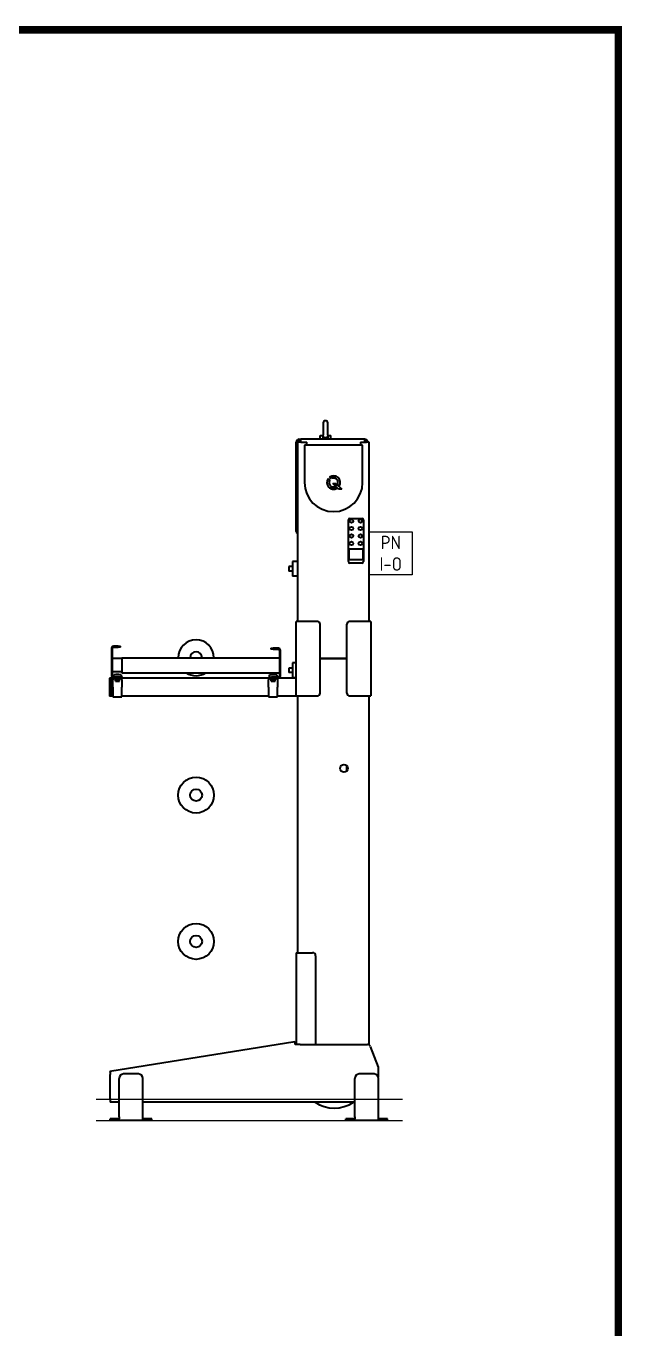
# Model space of a CAD drawing. Header units: millimetres. Extents: x -237058 to -184775, y -34272 to -10386.
# Drawn here: x -186773 to -184775, y -17614 to -13251 of the extents above; entities that cross this region are included whole.
import ezdxf
from ezdxf.enums import TextEntityAlignment as Align

# ---------------------------------------------------------------- set-up
doc = ezdxf.new("R2010")
doc.units = ezdxf.units.MM
doc.linetypes.add('CHAIN', pattern=[0.3543, 0.2362, -0.0295, 0.0591, -0.0295])
doc.linetypes.add('DOUBLE_DASH_CHAIN', pattern=[1.2403, 0.6614, -0.0827, 0.1654, -0.0827, 0.1654, -0.0827])
doc.layers.add('0_SA-Comp_Connections_And_Zooms', color=1, linetype='Continuous')
doc.layers.add('0_SA-Comp_Profinet', color=7, linetype='Continuous')
doc.layers.add('Visible (ISO)', color=7, linetype='Continuous', lineweight=35)
doc.layers.add('Work Plane (ISO)', color=4, linetype='DOUBLE_DASH_CHAIN', lineweight=25, true_color=0x00ffff)
doc.styles.get("Standard").update_dxf_attribs({"font": 'isocp.shx'})

# ---------------------------------------------------------------- blocks, each defined once
blk = doc.blocks.new('*U475')
at = {"ltscale": 0.5}
blk.add_lwpolyline([(-72, 72), (72, 72), (72, -72), (-72, -72)], close=True, dxfattribs=at)
at = {"char_height": 45, "width": 90.621, "attachment_point": 5}
for s, insert in [('PN', (0, 36)), ('I-O', (0, -36))]:
    blk.add_mtext(s, dxfattribs=dict(at, insert=insert))
at = {"lineweight": 30, "flags": 104}
for tag, p in [('FUNC_REF', (97, 36)), ('EPLAN_REF', (97, -36))]:
    blk.add_attdef(tag, text='', height=50, dxfattribs=at).set_placement(p, align=Align.MIDDLE_LEFT)

msp = doc.modelspace()

# ---------------------------------------------------------------- linework, layer by layer
at = {"layer": '0_SA-Comp_Connections_And_Zooms', "const_width": 25, "elevation": 2000}
msp.add_lwpolyline([(-202687.8, -13263.3), (-184787.8, -13263.3), (-184787.8, -22260.5), (-202687.8, -22260.5)], close=True, dxfattribs=at)
at = {"layer": 'Visible (ISO)'}
for p, q in [((-185777.3, -14579.5), (-185777.3, -14621.2)), ((-185761.4, -14621.2), (-185761.4, -14579.5)), ((-185867.4, -14941), (-185867.4, -14644.5)), ((-185862.4, -15244.5), (-185862.4, -14644.5)), ((-185852.4, -14644.5), (-185862.4, -14644.5)), ((-185857.4, -14634.5), (-185852.4, -14634.5)), ((-185852.4, -14639.5), (-185857.4, -14639.5)), ((-185638.4, -14634.5), (-185852.4, -14634.5)), ((-185852.4, -14644.5), (-185852.4, -14634.5)), ((-185852.4, -14644.5), (-185832.4, -14644.5)), ((-185839.9, -14654.5), (-185839.9, -14779.5)), ((-185644.9, -14654.5), (-185839.9, -14654.5)), ((-185832.4, -14654.5), (-185832.4, -14644.5)), ((-185786.9, -14622.5), (-185777.4, -14622.5)), ((-185786.9, -14634.5), (-185786.9, -14622.5)), ((-185777.4, -14634.5), (-185777.4, -14622.6)), ((-185761.4, -14622.5), (-185751.9, -14622.5)), ((-185761.4, -14622.6), (-185761.4, -14634.5)), ((-185751.9, -14634.5), (-185751.9, -14622.5)), ((-185652.4, -14644.5), (-185652.4, -14654.5)), ((-185652.4, -14644.5), (-185632.4, -14644.5)), ((-185644.9, -14779.5), (-185644.9, -14654.5)), ((-185638.4, -14634.5), (-185637.4, -14634.5)), ((-185638.4, -14634.5), (-185638.4, -14644.5)), ((-185637.4, -14639.5), (-185638.4, -14639.5)), ((-185622.4, -14644.5), (-185632.4, -14644.5)), ((-185622.4, -15244.5), (-185622.4, -14644.5)), ((-185760.7, -14766.5), (-185755.3, -14771.9)), ((-185750, -14766.6), (-185755.4, -14761.2)), ((-185744.9, -14782.3), (-185734.3, -14782.3)), ((-185725.2, -14802), (-185744.9, -14782.3)), ((-185734.3, -14782.3), (-185714.6, -14802)), ((-185723.2, -14791.3), (-185728.7, -14785.8)), ((-185736.2, -14793.2), (-185730.6, -14798.7)), ((-185714.6, -14802), (-185725.2, -14802)), ((-185692.4, -15044.5), (-185692.4, -14904.5)), ((-185687.4, -14899.5), (-185647.4, -14899.5)), ((-185642.4, -14904.5), (-185642.4, -15044.5)), ((-185867.4, -14943.5), (-185867.4, -14941)), ((-185867.4, -14941), (-185862.4, -14941)), ((-185691.3, -15001.1), (-185674.3, -15001.1)), ((-185691.3, -15001.1), (-185691.3, -15039)), ((-185674.3, -15001.1), (-185660.5, -15001.1)), ((-185660.5, -15001.1), (-185643.5, -15001.1)), ((-185643.5, -15039), (-185643.5, -15001.1)), ((-185879.9, -15043.7), (-185879.9, -15093.7)), ((-185862.4, -15043.7), (-185879.9, -15043.7)), ((-185674.3, -15039), (-185691.3, -15039)), ((-185647.4, -15049.5), (-185687.4, -15049.5)), ((-185660.5, -15039), (-185674.3, -15039)), ((-185643.5, -15039), (-185660.5, -15039)), ((-185892.2, -15061.2), (-185892.2, -15076.2)), ((-185879.9, -15061.2), (-185892.2, -15061.2)), ((-185879.9, -15076.2), (-185892.2, -15076.2)), ((-185862.4, -15093.7), (-185879.9, -15093.7)), ((-185867.4, -15494.5), (-185867.4, -15244.5)), ((-185857.4, -15244.5), (-185867.4, -15244.5)), ((-185797.4, -15244.5), (-185857.4, -15244.5)), ((-185787.4, -15484.5), (-185787.4, -15254.5)), ((-185697.4, -15484.5), (-185697.4, -15254.5)), ((-185627.4, -15244.5), (-185687.4, -15244.5)), ((-185617.4, -15244.5), (-185627.4, -15244.5)), ((-185617.4, -15244.5), (-185617.4, -15494.5)), ((-186486.4, -15333.5), (-186486.4, -15428.5)), ((-186483.4, -15428.5), (-186483.4, -15333.5)), ((-186464.4, -15327.5), (-186480.4, -15327.5)), ((-186480.4, -15330.5), (-186464.4, -15330.5)), ((-186464.4, -15327.5), (-186456.4, -15327.5)), ((-186456.4, -15330.5), (-186464.4, -15330.5)), ((-186456.4, -15330.5), (-186456.4, -15327.5)), ((-185952.4, -15334.5), (-185944.4, -15334.5)), ((-185952.4, -15334.5), (-185952.4, -15337.5)), ((-185944.4, -15337.5), (-185952.4, -15337.5)), ((-185926.4, -15334.5), (-185944.4, -15334.5)), ((-185944.4, -15337.5), (-185926.4, -15337.5)), ((-185923.4, -15340.5), (-185923.4, -15428.5)), ((-185920.4, -15428.5), (-185920.4, -15340.5)), ((-186452.4, -15369), (-186483.4, -15369)), ((-186452.4, -15366.5), (-186452.4, -15416.5)), ((-186452.4, -15366.5), (-185923.4, -15366.5)), ((-185892.2, -15401.2), (-185892.2, -15416.2)), ((-185879.9, -15401.2), (-185892.2, -15401.2)), ((-185879.9, -15383.7), (-185879.9, -15433.7)), ((-185867.4, -15383.7), (-185879.9, -15383.7)), ((-185787.4, -15369.5), (-185697.4, -15369.5)), ((-185697.4, -15369.5), (-185787.4, -15369.5)), ((-186493.9, -15434.5), (-186493.9, -15494.8)), ((-186488.9, -15434.5), (-186493.9, -15434.5)), ((-186488.9, -15434.5), (-186488.9, -15494.8)), ((-186481.9, -15434.5), (-186488.9, -15434.5)), ((-186488.9, -15434.5), (-186488.9, -15494.8)), ((-186452.4, -15414), (-186483.4, -15414)), ((-186481.9, -15434.5), (-186480.4, -15434.5)), ((-186481.9, -15434.5), (-186481.9, -15437.5)), ((-186472.9, -15437.5), (-186481.9, -15437.5)), ((-186481.9, -15437.5), (-186481.9, -15440.5)), ((-186481.9, -15464.7), (-186481.9, -15440.5)), ((-186456.4, -15431.5), (-186480.4, -15431.5)), ((-186480.4, -15434.5), (-186456.4, -15434.5)), ((-186454.4, -15423.5), (-186479.4, -15423.5)), ((-186479.4, -15431.5), (-186479.4, -15423.5)), ((-186473.4, -15444.4), (-186473.4, -15437.5)), ((-186473.4, -15444.4), (-186466.9, -15444.4)), ((-186472.9, -15437.5), (-186460.9, -15437.5)), ((-186461.9, -15422.1), (-186471.9, -15422.1)), ((-186471.9, -15423.5), (-186471.9, -15422.1)), ((-186466.9, -15444.4), (-186466.9, -15437.5)), ((-186466.9, -15444.4), (-186460.4, -15444.4)), ((-186461.9, -15423.5), (-186461.9, -15422.1)), ((-186451.9, -15437.5), (-186460.9, -15437.5)), ((-186460.4, -15444.4), (-186460.4, -15437.5)), ((-186456.4, -15431.5), (-186448.4, -15431.5)), ((-186448.4, -15434.5), (-186456.4, -15434.5)), ((-186454.4, -15423.5), (-186454.4, -15431.5)), ((-186452.4, -15416.5), (-185923.4, -15416.5)), ((-186451.9, -15437.5), (-186451.9, -15434.5)), ((-186451.9, -15440.5), (-186451.9, -15437.5)), ((-186451.9, -15440.5), (-186451.9, -15464.7)), ((-186448.4, -15434.5), (-186448.4, -15431.5)), ((-185959.9, -15434.5), (-186448.4, -15434.5)), ((-185959.9, -15434.5), (-185958.4, -15434.5)), ((-185959.9, -15434.5), (-185959.9, -15437.5)), ((-185950.9, -15437.5), (-185959.9, -15437.5)), ((-185959.9, -15437.5), (-185959.9, -15440.5)), ((-185959.9, -15464.7), (-185959.9, -15440.5)), ((-185958.4, -15431.5), (-185950.4, -15431.5)), ((-185958.4, -15431.5), (-185958.4, -15434.5)), ((-185950.4, -15434.5), (-185958.4, -15434.5)), ((-185932.4, -15423.5), (-185957.4, -15423.5)), ((-185957.4, -15431.5), (-185957.4, -15423.5)), ((-185951.4, -15444.4), (-185951.4, -15437.5)), ((-185951.4, -15444.4), (-185944.9, -15444.4)), ((-185950.9, -15437.5), (-185938.9, -15437.5)), ((-185926.4, -15431.5), (-185950.4, -15431.5)), ((-185950.4, -15434.5), (-185926.4, -15434.5)), ((-185939.9, -15422.1), (-185949.9, -15422.1)), ((-185949.9, -15423.5), (-185949.9, -15422.1)), ((-185944.9, -15444.4), (-185944.9, -15437.5)), ((-185944.9, -15444.4), (-185938.4, -15444.4)), ((-185939.9, -15423.5), (-185939.9, -15422.1)), ((-185929.9, -15437.5), (-185938.9, -15437.5)), ((-185938.4, -15444.4), (-185938.4, -15437.5)), ((-185932.4, -15423.5), (-185932.4, -15431.5)), ((-185929.9, -15437.5), (-185929.9, -15434.5)), ((-185929.9, -15440.5), (-185929.9, -15437.5)), ((-185929.9, -15440.5), (-185929.9, -15464.7)), ((-185867.4, -15434.5), (-185926.4, -15434.5)), ((-185879.9, -15416.2), (-185892.2, -15416.2)), ((-185867.4, -15433.7), (-185879.9, -15433.7)), ((-186481.9, -15464.7), (-186481.9, -15497.8)), ((-186451.9, -15497.8), (-186451.9, -15464.7)), ((-185959.9, -15464.7), (-185959.9, -15497.8)), ((-185929.9, -15497.8), (-185929.9, -15464.7)), ((-186488.9, -15494.8), (-186493.9, -15494.8)), ((-186481.9, -15494.8), (-186488.9, -15494.8)), ((-186481.9, -15497.8), (-186451.9, -15497.8)), ((-185959.9, -15494.8), (-186451.9, -15494.8)), ((-185959.9, -15497.8), (-185929.9, -15497.8)), ((-185862.4, -15494.8), (-185929.9, -15494.8)), ((-185867.4, -15494.5), (-185857.4, -15494.5)), ((-185862.4, -16354.5), (-185862.4, -15494.5)), ((-185857.4, -15494.5), (-185797.4, -15494.5)), ((-185687.4, -15494.5), (-185627.4, -15494.5)), ((-185627.4, -15494.5), (-185617.4, -15494.5)), ((-185622.4, -16663.9), (-185622.4, -15494.5)), ((-185699.4, -15726.8), (-185699.4, -15747.3)), ((-185867.4, -16354.5), (-185867.4, -16661.5)), ((-185867.4, -16354.5), (-185857.4, -16354.5)), ((-185857.4, -16354.5), (-185812.4, -16354.5)), ((-185802.4, -16364.5), (-185802.4, -16661.5)), ((-186492.3, -16750.5), (-185871.9, -16652.2)), ((-185870.5, -16661.5), (-185871.9, -16652.2)), ((-185854, -16661.5), (-185870.5, -16661.5)), ((-185854, -16661.5), (-185628.9, -16661.5)), ((-185619.6, -16667.9), (-185592.4, -16737.2)), ((-186492.3, -16750.5), (-186491.4, -16756.4)), ((-185592.4, -16737.2), (-185592.4, -16770.2)), ((-186491.4, -16756.4), (-186491.4, -16762.5)), ((-186491.4, -16842.5), (-186491.4, -16762.5)), ((-186461.4, -16904.5), (-186461.4, -16775.5)), ((-186396.4, -16760.5), (-186446.4, -16760.5)), ((-186381.4, -16904.5), (-186381.4, -16775.5)), ((-185671.4, -16904.5), (-185671.4, -16775.5)), ((-185606.4, -16760.5), (-185656.4, -16760.5)), ((-185591.4, -16904.5), (-185591.4, -16775.5)), ((-186491.4, -16842.5), (-186491.4, -16854.5)), ((-186461.4, -16854.5), (-186491.4, -16854.5)), ((-185671.4, -16854.5), (-186381.4, -16854.5)), ((-186491.4, -16916.5), (-186491.4, -16910.5)), ((-186461.4, -16910.5), (-186491.4, -16910.5)), ((-186461.4, -16916.5), (-186491.4, -16916.5)), ((-186461.4, -16904.5), (-186461.4, -16910.5)), ((-186461.4, -16916.5), (-186461.4, -16910.5)), ((-186381.4, -16916.5), (-186461.4, -16916.5)), ((-186381.4, -16910.5), (-186381.4, -16904.5)), ((-186381.4, -16916.5), (-186381.4, -16910.5)), ((-186351.4, -16910.5), (-186381.4, -16910.5)), ((-186351.4, -16916.5), (-186381.4, -16916.5)), ((-186351.4, -16916.5), (-186351.4, -16910.5)), ((-185701.4, -16916.5), (-185701.4, -16910.5)), ((-185671.4, -16910.5), (-185701.4, -16910.5)), ((-185671.4, -16916.5), (-185701.4, -16916.5)), ((-185671.4, -16904.5), (-185671.4, -16910.5)), ((-185671.4, -16916.5), (-185671.4, -16910.5)), ((-185591.4, -16916.5), (-185671.4, -16916.5)), ((-185591.4, -16910.5), (-185591.4, -16904.5)), ((-185591.4, -16916.5), (-185591.4, -16910.5)), ((-185561.4, -16910.5), (-185591.4, -16910.5)), ((-185561.4, -16916.5), (-185591.4, -16916.5)), ((-185561.4, -16916.5), (-185561.4, -16910.5))]:
    msp.add_line(p, q, dxfattribs=at)
for centre, radius in [((-185682.4, -14908.5), 6), ((-185652.4, -14908.5), 6), ((-185682.4, -14933.5), 6), ((-185682.4, -14958.5), 6), ((-185652.4, -14933.5), 6), ((-185652.4, -14958.5), 6), ((-185682.4, -14983.5), 6), ((-185652.4, -14983.5), 6), ((-185707.4, -15737), 13), ((-186203.4, -15826.5), 60), ((-186203.4, -15826.5), 20), ((-186203.4, -16316.5), 60), ((-186203.4, -16316.5), 20)]:
    msp.add_circle(centre, radius, dxfattribs=at)
for centre, radius, start, end in [((-185769.4, -14580.5), 8, 7.1808, 172.8192), ((-185857.4, -14644.5), 10, 90, 180), ((-185857.4, -14644.5), 5, 90, 180), ((-185637.4, -14644.5), 10, 0, 90), ((-185637.4, -14644.5), 5, 0, 90), ((-185742.4, -14779.5), 97.5, 180, 0), ((-185742.4, -14779.5), 22.5, 144.5941, 301.5066), ((-185742.4, -14779.5), 15, 149.4775, 294.5127), ((-185742.4, -14779.5), 22.5, 328.4934, 125.4059), ((-185754.4, -14779.5), 17.5, 57.5672, 90.6404), ((-185742.4, -14779.5), 15, 335.4873, 120.5225), ((-185754.4, -14779.5), 23, 35.748, 72.4172), ((-185754.4, -14779.5), 17.5, 330.6992, 350.7931), ((-185754.4, -14779.5), 23, 326.8811, 347.1386), ((-185754.4, -14779.5), 17.5, 262.3377, 302.4328), ((-185754.4, -14779.5), 23, 287.5828, 323.0863), ((-185687.4, -14904.5), 5, 90, 180), ((-185647.4, -14904.5), 5, 0, 90), ((-185857.4, -14943.5), 10, 180, 240), ((-185687.4, -15044.5), 5, 180, 270), ((-185647.4, -15044.5), 5, 270, 0), ((-185797.4, -15254.5), 10, 0, 90), ((-185687.4, -15254.5), 10, 90, 180), ((-186203.4, -15366.5), 60, 0, 180), ((-186480.4, -15333.5), 6, 90, 180), ((-186480.4, -15333.5), 3, 90, 180), ((-186203.4, -15366.5), 20, 0, 180), ((-185926.4, -15340.5), 6, 0, 90), ((-185926.4, -15340.5), 3, 0, 90), ((-186480.4, -15428.5), 6, 180, 270), ((-186480.4, -15428.5), 3, 180, 270), ((-186203.4, -15366.5), 60, 236.4427, 303.5573), ((-185926.4, -15428.5), 6, 270, 0), ((-185926.4, -15428.5), 3, 270, 0), ((-185797.4, -15484.5), 10, 270, 0), ((-185687.4, -15484.5), 10, 180, 270), ((-185812.4, -16364.5), 10, 0, 90), ((-185628.9, -16671.5), 10, 21.4042, 90), ((-186446.4, -16775.5), 15, 90, 180), ((-186396.4, -16775.5), 15, 0, 90), ((-185656.4, -16775.5), 15, 90, 180), ((-185606.4, -16775.5), 15, 0, 90), ((-185739.9, -16762.4), 112.5, 235.0041, 304.9959)]:
    msp.add_arc(centre, radius, start, end, dxfattribs=at)
for points in [[(-185777.4, -14622.6), (-185777.4, -14622.1), (-185777.4, -14621.7), (-185777.3, -14621.2)], [(-185761.4, -14621.2), (-185761.4, -14621.7), (-185761.4, -14622.1), (-185761.4, -14622.6)]]:
    msp.add_open_spline(points, degree=3, dxfattribs=at)
for points, knots in [([(-185769.4, -14630.2), (-185769.8, -14630.2), (-185770.3, -14630.2), (-185771.3, -14630), (-185771.8, -14629.8), (-185772.6, -14629.4), (-185773.1, -14629.1), (-185774, -14628.5), (-185774.4, -14628.1), (-185775.1, -14627.3), (-185775.5, -14626.8), (-185776.1, -14625.7), (-185776.4, -14625.1), (-185776.9, -14623.8), (-185777.1, -14623), (-185777.3, -14621.8), (-185777.3, -14621.5), (-185777.3, -14621.2)], [2.890961, 2.890961, 2.890961, 2.890961, 3.027721, 3.027721, 3.164481, 3.164481, 3.31485, 3.31485, 3.46522, 3.46522, 3.641498, 3.641498, 3.817777, 3.817777, 4.047542, 4.047542, 4.137373, 4.137373, 4.137373, 4.137373]), ([(-185761.4, -14621.2), (-185761.5, -14621.5), (-185761.5, -14621.8), (-185761.7, -14623), (-185761.9, -14623.8), (-185762.4, -14625.1), (-185762.6, -14625.7), (-185763.3, -14626.8), (-185763.6, -14627.3), (-185764.4, -14628.1), (-185764.8, -14628.5), (-185765.6, -14629.1), (-185766.1, -14629.4), (-185767, -14629.8), (-185767.5, -14630), (-185768.4, -14630.2), (-185768.9, -14630.2), (-185769.4, -14630.2)], [7.42647, 7.42647, 7.42647, 7.42647, 7.5163, 7.5163, 7.746066, 7.746066, 7.922344, 7.922344, 8.098622, 8.098622, 8.248992, 8.248992, 8.399362, 8.399362, 8.536122, 8.536122, 8.672882, 8.672882, 8.672882, 8.672882])]:
    msp.add_open_spline(points, degree=3, knots=knots, dxfattribs=at)
at = {"layer": 'Work Plane (ISO)', "linetype": 'CHAIN', "ltscale": 23.990969}
for p, q in [((-186538.1, -16844.5), (-185510.7, -16844.5)), ((-186538.1, -16916.5), (-185510.7, -16916.5))]:
    msp.add_line(p, q, dxfattribs=at)

# ---------------------------------------------------------------- block references
at = {"layer": '0_SA-Comp_Profinet'}
msp.add_blockref('*U475', (-185550.4, -15016.5), dxfattribs=at)

doc.saveas('drawing.dxf')
